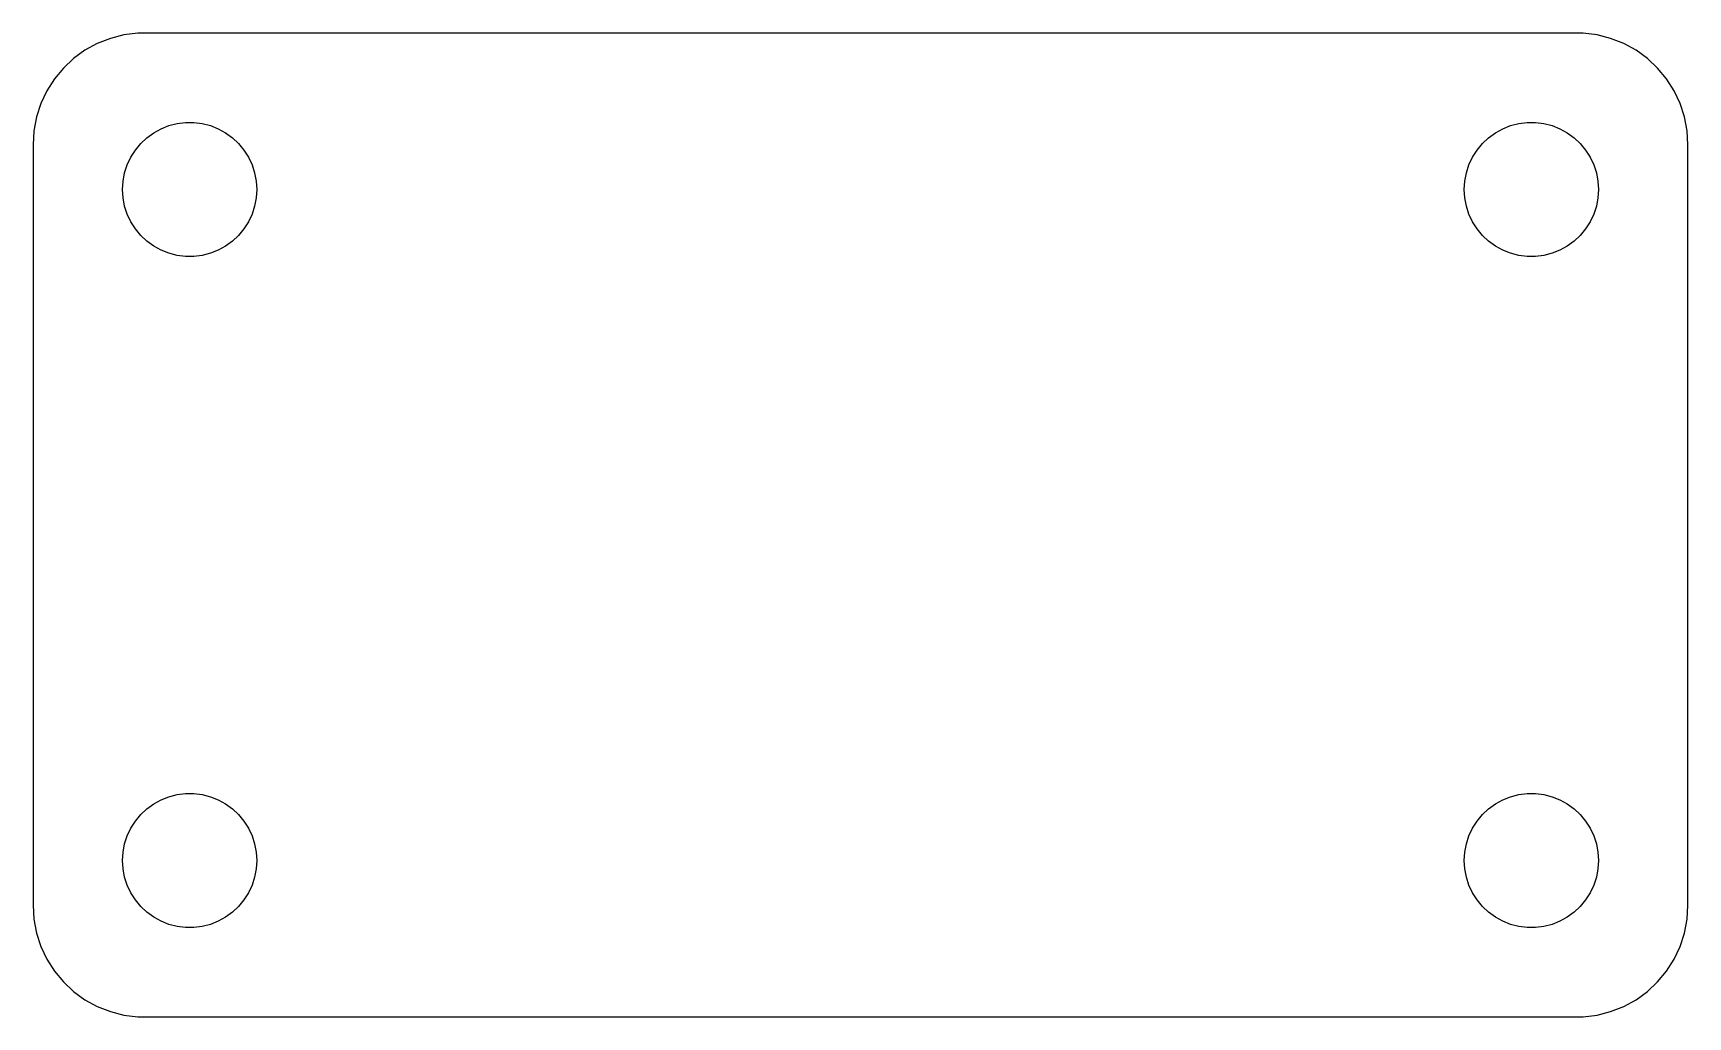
# Model space of a CAD drawing. Header units: metres. Extents: x -37 to 37, y 32 to 76.
import ezdxf

# ---------------------------------------------------------------- set-up
doc = ezdxf.new("R2010")
doc.units = ezdxf.units.M

msp = doc.modelspace()

# ---------------------------------------------------------------- linework, layer by layer
for p, q in [((-34.1289, 75.5241), (-34.6791, 75.2216)), ((-33.5451, 75.7553), (-34.1289, 75.5241)), ((-32.9369, 75.9114), (-33.5451, 75.7553)), ((-32.3139, 75.9901), (-32.9369, 75.9114)), ((32.3139, 75.9901), (-32.3139, 75.9901)), ((32.9369, 75.9114), (32.3139, 75.9901)), ((33.5451, 75.7553), (32.9369, 75.9114)), ((34.1289, 75.5241), (33.5451, 75.7553)), ((34.6791, 75.2216), (34.1289, 75.5241)), ((-35.1871, 74.8526), (-35.6448, 74.4227)), ((-34.6791, 75.2216), (-35.1871, 74.8526)), ((35.1871, 74.8526), (34.6791, 75.2216)), ((35.6448, 74.4227), (35.1871, 74.8526)), ((-35.6448, 74.4227), (-36.0451, 73.9389)), ((36.0451, 73.9389), (35.6448, 74.4227)), ((-36.3815, 73.4088), (-36.6489, 72.8406)), ((-36.0451, 73.9389), (-36.3815, 73.4088)), ((36.3815, 73.4088), (36.0451, 73.9389)), ((36.6489, 72.8406), (36.3815, 73.4088)), ((-36.6489, 72.8406), (-36.8429, 72.2434)), ((36.8429, 72.2434), (36.6489, 72.8406)), ((-36.8429, 72.2434), (-36.9606, 71.6267)), ((-31.2773, 71.7145), (-30.927, 71.8532)), ((-30.927, 71.8532), (-30.5621, 71.9469)), ((-30.5621, 71.9469), (-30.1884, 71.9941)), ((-30.1884, 71.9941), (-29.8116, 71.9941)), ((-29.8116, 71.9941), (-29.4379, 71.9469)), ((-29.4379, 71.9469), (-29.0729, 71.8532)), ((-29.0729, 71.8532), (-28.7227, 71.7145)), ((28.7227, 71.7145), (29.0729, 71.8532)), ((29.0729, 71.8532), (29.4379, 71.9469)), ((29.4379, 71.9469), (29.8116, 71.9941)), ((29.8116, 71.9941), (30.1884, 71.9941)), ((30.1884, 71.9941), (30.5621, 71.9469)), ((30.5621, 71.9469), (30.927, 71.8532)), ((30.927, 71.8532), (31.2773, 71.7145)), ((36.9606, 71.6267), (36.8429, 72.2434)), ((-36.9606, 71.6267), (-37, 71)), ((-32.427, 70.7634), (-32.1869, 71.0536)), ((-32.1869, 71.0536), (-31.9123, 71.3115)), ((-31.9123, 71.3115), (-31.6075, 71.533)), ((-31.6075, 71.533), (-31.2773, 71.7145)), ((-28.7227, 71.7145), (-28.3925, 71.533)), ((-28.3925, 71.533), (-28.0877, 71.3115)), ((-28.0877, 71.3115), (-27.8131, 71.0536)), ((-27.8131, 71.0536), (-27.5729, 70.7634)), ((27.5729, 70.7634), (27.8131, 71.0536)), ((27.8131, 71.0536), (28.0877, 71.3115)), ((28.0877, 71.3115), (28.3925, 71.533)), ((28.3925, 71.533), (28.7227, 71.7145)), ((31.2773, 71.7145), (31.6075, 71.533)), ((31.6075, 71.533), (31.9123, 71.3115)), ((31.9123, 71.3115), (32.1869, 71.0536)), ((32.1869, 71.0536), (32.427, 70.7634)), ((37, 71), (36.9606, 71.6267)), ((-37, 71), (-37, 37)), ((-32.7893, 70.1044), (-32.6289, 70.4453)), ((-32.6289, 70.4453), (-32.427, 70.7634)), ((-27.5729, 70.7634), (-27.3711, 70.4453)), ((-27.3711, 70.4453), (-27.2107, 70.1044)), ((27.2107, 70.1044), (27.3711, 70.4453)), ((27.3711, 70.4453), (27.5729, 70.7634)), ((32.427, 70.7634), (32.6289, 70.4453)), ((32.6289, 70.4453), (32.7893, 70.1044)), ((37, 37), (37, 71)), ((-32.9763, 69.376), (-32.9057, 69.7461)), ((-32.9057, 69.7461), (-32.7893, 70.1044)), ((-27.2107, 70.1044), (-27.0942, 69.7461)), ((-27.0942, 69.7461), (-27.0237, 69.376)), ((27.0237, 69.376), (27.0942, 69.7461)), ((27.0942, 69.7461), (27.2107, 70.1044)), ((32.7893, 70.1044), (32.9057, 69.7461)), ((32.9057, 69.7461), (32.9763, 69.376)), ((-33, 69), (-32.9763, 69.376)), ((-32.9763, 68.624), (-33, 69)), ((-27.0237, 69.376), (-27, 69)), ((-27, 69), (-27.0237, 68.624)), ((27, 69), (27.0237, 69.376)), ((27.0237, 68.624), (27, 69)), ((32.9763, 69.376), (33, 69)), ((33, 69), (32.9763, 68.624)), ((-32.9057, 68.2539), (-32.9763, 68.624)), ((-32.7893, 67.8956), (-32.9057, 68.2539)), ((-27.0942, 68.2539), (-27.2107, 67.8956)), ((-27.0237, 68.624), (-27.0942, 68.2539)), ((27.0942, 68.2539), (27.0237, 68.624)), ((27.2107, 67.8956), (27.0942, 68.2539)), ((32.9057, 68.2539), (32.7893, 67.8956)), ((32.9763, 68.624), (32.9057, 68.2539)), ((-32.6289, 67.5547), (-32.7893, 67.8956)), ((-32.427, 67.2366), (-32.6289, 67.5547)), ((-27.3711, 67.5547), (-27.5729, 67.2366)), ((-27.2107, 67.8956), (-27.3711, 67.5547)), ((27.3711, 67.5547), (27.2107, 67.8956)), ((27.5729, 67.2366), (27.3711, 67.5547)), ((32.6289, 67.5547), (32.427, 67.2366)), ((32.7893, 67.8956), (32.6289, 67.5547)), ((-32.1869, 66.9464), (-32.427, 67.2366)), ((-31.9123, 66.6884), (-32.1869, 66.9464)), ((-31.6075, 66.467), (-31.9123, 66.6884)), ((-28.0877, 66.6884), (-28.3925, 66.467)), ((-27.8131, 66.9464), (-28.0877, 66.6884)), ((-27.5729, 67.2366), (-27.8131, 66.9464)), ((27.8131, 66.9464), (27.5729, 67.2366)), ((28.0877, 66.6884), (27.8131, 66.9464)), ((28.3925, 66.467), (28.0877, 66.6884)), ((31.9123, 66.6884), (31.6075, 66.467)), ((32.1869, 66.9464), (31.9123, 66.6884)), ((32.427, 67.2366), (32.1869, 66.9464)), ((-31.2773, 66.2855), (-31.6075, 66.467)), ((-30.927, 66.1468), (-31.2773, 66.2855)), ((-30.5621, 66.0531), (-30.927, 66.1468)), ((-30.1884, 66.0059), (-30.5621, 66.0531)), ((-29.8116, 66.0059), (-30.1884, 66.0059)), ((-29.4379, 66.0531), (-29.8116, 66.0059)), ((-29.0729, 66.1468), (-29.4379, 66.0531)), ((-28.7227, 66.2855), (-29.0729, 66.1468)), ((-28.3925, 66.467), (-28.7227, 66.2855)), ((28.7227, 66.2855), (28.3925, 66.467)), ((29.0729, 66.1468), (28.7227, 66.2855)), ((29.4379, 66.0531), (29.0729, 66.1468)), ((29.8116, 66.0059), (29.4379, 66.0531)), ((30.1884, 66.0059), (29.8116, 66.0059)), ((30.5621, 66.0531), (30.1884, 66.0059)), ((30.927, 66.1468), (30.5621, 66.0531)), ((31.2773, 66.2855), (30.927, 66.1468)), ((31.6075, 66.467), (31.2773, 66.2855)), ((-31.9123, 41.3116), (-31.6075, 41.533)), ((-31.6075, 41.533), (-31.2773, 41.7145)), ((-31.2773, 41.7145), (-30.927, 41.8532)), ((-30.927, 41.8532), (-30.5621, 41.9469)), ((-30.5621, 41.9469), (-30.1884, 41.9941)), ((-30.1884, 41.9941), (-29.8116, 41.9941)), ((-29.8116, 41.9941), (-29.4379, 41.9469)), ((-29.4379, 41.9469), (-29.0729, 41.8532)), ((-29.0729, 41.8532), (-28.7227, 41.7145)), ((-28.7227, 41.7145), (-28.3925, 41.533)), ((-28.3925, 41.533), (-28.0877, 41.3116)), ((28.0877, 41.3116), (28.3925, 41.533)), ((28.3925, 41.533), (28.7227, 41.7145)), ((28.7227, 41.7145), (29.0729, 41.8532)), ((29.0729, 41.8532), (29.4379, 41.9469)), ((29.4379, 41.9469), (29.8116, 41.9941)), ((29.8116, 41.9941), (30.1884, 41.9941)), ((30.1884, 41.9941), (30.5621, 41.9469)), ((30.5621, 41.9469), (30.927, 41.8532)), ((30.927, 41.8532), (31.2773, 41.7145)), ((31.2773, 41.7145), (31.6075, 41.533)), ((31.6075, 41.533), (31.9123, 41.3116)), ((-32.6289, 40.4453), (-32.427, 40.7634)), ((-32.427, 40.7634), (-32.1869, 41.0536)), ((-32.1869, 41.0536), (-31.9123, 41.3116)), ((-28.0877, 41.3116), (-27.8131, 41.0536)), ((-27.8131, 41.0536), (-27.5729, 40.7634)), ((-27.5729, 40.7634), (-27.3711, 40.4453)), ((27.3711, 40.4453), (27.5729, 40.7634)), ((27.5729, 40.7634), (27.8131, 41.0536)), ((27.8131, 41.0536), (28.0877, 41.3116)), ((31.9123, 41.3116), (32.1869, 41.0536)), ((32.1869, 41.0536), (32.427, 40.7634)), ((32.427, 40.7634), (32.6289, 40.4453)), ((-32.9057, 39.7461), (-32.7893, 40.1044)), ((-32.7893, 40.1044), (-32.6289, 40.4453)), ((-27.3711, 40.4453), (-27.2107, 40.1044)), ((-27.2107, 40.1044), (-27.0942, 39.7461)), ((27.0942, 39.7461), (27.2107, 40.1044)), ((27.2107, 40.1044), (27.3711, 40.4453)), ((32.6289, 40.4453), (32.7893, 40.1044)), ((32.7893, 40.1044), (32.9057, 39.7461)), ((-33, 39), (-32.9763, 39.376)), ((-32.9763, 39.376), (-32.9057, 39.7461)), ((-27.0942, 39.7461), (-27.0237, 39.376)), ((-27.0237, 39.376), (-27, 39)), ((27, 39), (27.0237, 39.376)), ((27.0237, 39.376), (27.0942, 39.7461)), ((32.9057, 39.7461), (32.9763, 39.376)), ((32.9763, 39.376), (33, 39)), ((-32.9763, 38.624), (-33, 39)), ((-32.9057, 38.2539), (-32.9763, 38.624)), ((-27.0237, 38.624), (-27.0942, 38.2539)), ((-27, 39), (-27.0237, 38.624)), ((27.0237, 38.624), (27, 39)), ((27.0942, 38.2539), (27.0237, 38.624)), ((32.9763, 38.624), (32.9057, 38.2539)), ((33, 39), (32.9763, 38.624)), ((-32.7893, 37.8956), (-32.9057, 38.2539)), ((-32.6289, 37.5547), (-32.7893, 37.8956)), ((-27.2107, 37.8956), (-27.3711, 37.5547)), ((-27.0942, 38.2539), (-27.2107, 37.8956)), ((27.2107, 37.8956), (27.0942, 38.2539)), ((27.3711, 37.5547), (27.2107, 37.8956)), ((32.7893, 37.8956), (32.6289, 37.5547)), ((32.9057, 38.2539), (32.7893, 37.8956)), ((-37, 37), (-36.9606, 36.3733)), ((-32.427, 37.2366), (-32.6289, 37.5547)), ((-32.1869, 36.9464), (-32.427, 37.2366)), ((-27.5729, 37.2366), (-27.8131, 36.9464)), ((-27.3711, 37.5547), (-27.5729, 37.2366)), ((27.5729, 37.2366), (27.3711, 37.5547)), ((27.8131, 36.9464), (27.5729, 37.2366)), ((32.427, 37.2366), (32.1869, 36.9464)), ((32.6289, 37.5547), (32.427, 37.2366)), ((36.9606, 36.3733), (37, 37)), ((-36.9606, 36.3733), (-36.8429, 35.7566)), ((-31.9123, 36.6885), (-32.1869, 36.9464)), ((-31.6075, 36.467), (-31.9123, 36.6885)), ((-31.2773, 36.2855), (-31.6075, 36.467)), ((-30.927, 36.1468), (-31.2773, 36.2855)), ((-28.7227, 36.2855), (-29.0729, 36.1468)), ((-28.3925, 36.467), (-28.7227, 36.2855)), ((-28.0877, 36.6885), (-28.3925, 36.467)), ((-27.8131, 36.9464), (-28.0877, 36.6885)), ((28.0877, 36.6885), (27.8131, 36.9464)), ((28.3925, 36.467), (28.0877, 36.6885)), ((28.7227, 36.2855), (28.3925, 36.467)), ((29.0729, 36.1468), (28.7227, 36.2855)), ((31.2773, 36.2855), (30.927, 36.1468)), ((31.6075, 36.467), (31.2773, 36.2855)), ((31.9123, 36.6885), (31.6075, 36.467)), ((32.1869, 36.9464), (31.9123, 36.6885)), ((36.8429, 35.7566), (36.9606, 36.3733)), ((-36.8429, 35.7566), (-36.6489, 35.1594)), ((-30.5621, 36.0531), (-30.927, 36.1468)), ((-30.1884, 36.0059), (-30.5621, 36.0531)), ((-29.8116, 36.0059), (-30.1884, 36.0059)), ((-29.4379, 36.0531), (-29.8116, 36.0059)), ((-29.0729, 36.1468), (-29.4379, 36.0531)), ((29.4379, 36.0531), (29.0729, 36.1468)), ((29.8116, 36.0059), (29.4379, 36.0531)), ((30.1884, 36.0059), (29.8116, 36.0059)), ((30.5621, 36.0531), (30.1884, 36.0059)), ((30.927, 36.1468), (30.5621, 36.0531)), ((36.6489, 35.1594), (36.8429, 35.7566)), ((-36.6489, 35.1594), (-36.3815, 34.5912)), ((36.3815, 34.5912), (36.6489, 35.1594)), ((-36.3815, 34.5912), (-36.0451, 34.0611)), ((-36.0451, 34.0611), (-35.6448, 33.5773)), ((35.6448, 33.5773), (36.0451, 34.0611)), ((36.0451, 34.0611), (36.3815, 34.5912)), ((-35.6448, 33.5773), (-35.1871, 33.1474)), ((35.1871, 33.1474), (35.6448, 33.5773)), ((-35.1871, 33.1474), (-34.6791, 32.7784)), ((-34.6791, 32.7784), (-34.1289, 32.4759)), ((34.1289, 32.4759), (34.6791, 32.7784)), ((34.6791, 32.7784), (35.1871, 33.1474)), ((-34.1289, 32.4759), (-33.5451, 32.2447)), ((-33.5451, 32.2447), (-32.9369, 32.0886)), ((-32.9369, 32.0886), (-32.3139, 32.0099)), ((-32.3139, 32.0099), (32.3139, 32.0099)), ((32.3139, 32.0099), (32.9369, 32.0886)), ((32.9369, 32.0886), (33.5451, 32.2447)), ((33.5451, 32.2447), (34.1289, 32.4759))]:
    msp.add_line(p, q)

doc.saveas('drawing.dxf')
